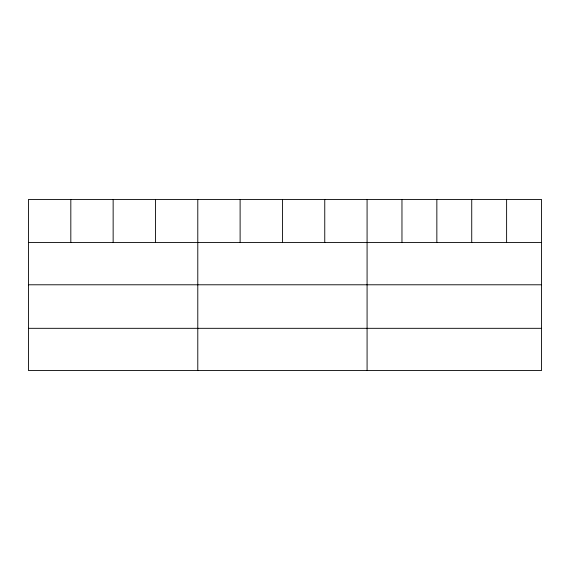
<?xml version="1.0" encoding="UTF-8"?>
<svg xmlns="http://www.w3.org/2000/svg" width="570" height="570" viewBox="0 0 570 570"><rect width="100%" height="100%" fill="white"/><g stroke="black" fill="none" stroke-linecap="round" stroke-linejoin="round"><path stroke-width="0.85" d="M541.5 284.786L541.5 199.429L28.5 199.429L28.5 370.571L541.5 370.571L541.5 284.786L28.5 284.786M28.5 242.535L541.5 242.535M28.5 328.32L541.5 328.32M506.616 199.429L506.616 242.535M471.732 199.429L471.732 242.535M436.848 199.429L436.848 242.535M401.964 199.429L401.964 242.535M367.08 199.429L367.08 370.571M324.757 199.429L324.757 242.535M282.435 199.429L282.435 242.535M240.113 199.429L240.113 242.535M197.79 199.429L197.79 370.571M155.468 199.429L155.468 242.535M113.145 199.429L113.145 242.535M70.823 199.429L70.823 242.535"/></g></svg>
